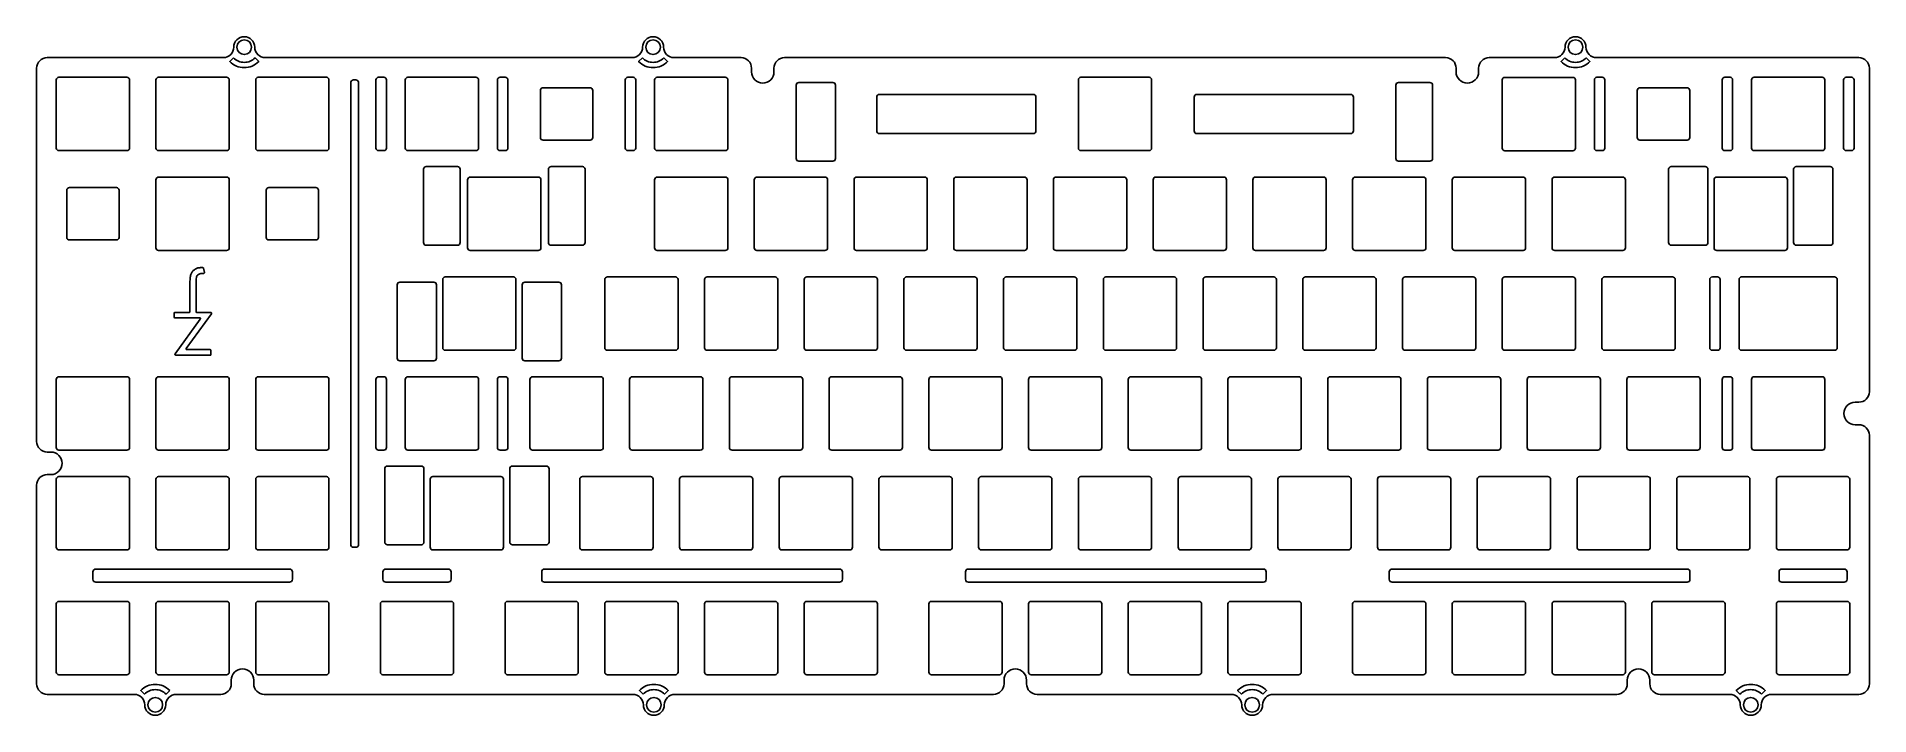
# Model space of a CAD drawing. Header units: millimetres. Extents: x -349 to 1, y -7 to 123.
import ezdxf

# ---------------------------------------------------------------- set-up
doc = ezdxf.new("R2010")
doc.units = ezdxf.units.MM
doc.layers.get('0').update_dxf_attribs({"linetype": 'CONTINUOUS'})

msp = doc.modelspace()

# ---------------------------------------------------------------- linework, layer by layer
for p, q in [((-316.99, 77.83), (-317.1, 77.83)), ((-317, 78.81), (-316.84, 78.01)), ((-319.6, 70.53), (-319.6, 76.11)), ((-318.44, 75.97), (-318.44, 70.53)), ((-322.63, 69.5), (-322.63, 70.23)), ((-322.48, 70.38), (-319.75, 70.38)), ((-315.47, 70.15), (-320.32, 63.53)), ((-318.29, 70.38), (-315.6, 70.38)), ((-317.74, 69.35), (-322.48, 69.35)), ((-322.45, 62.49), (-317.62, 69.11)), ((-320.2, 63.29), (-315.78, 63.29)), ((-315.63, 63.14), (-315.63, 62.25)), ((-315.63, 62.25), (-322.33, 62.25))]:
    msp.add_line(p, q)
for points in [[(-232.98, -4.5, 1), (-228.98, -4.5, -0.414214), (-226.98, -2.5), (-166.08, -2.5, 0.414214), (-164.08, -0.5), (-164.08, 0.2, -1), (-159.78, 0.2), (-159.78, -0.5, 0.414214), (-157.78, -2.5), (-120.68, -2.5, -0.414214), (-118.68, -4.5, 1), (-114.68, -4.5, -0.414214), (-112.68, -2.5), (-47.01, -2.5, 0.414214), (-45.01, -0.5), (-45.01, 0.2, -1), (-40.71, 0.2), (-40.71, -0.5, 0.414214), (-38.71, -2.5), (-25.43, -2.5, -0.414214), (-23.43, -4.5, 1), (-19.43, -4.5, -0.414214), (-17.43, -2.5), (-0.78, -2.5, 0.414214), (1.23, -0.5), (1.23, 46.96, 0.414214), (-0.78, 48.96), (-1.48, 48.96, -1), (-1.48, 53.26), (-0.78, 53.26, 0.414214), (1.23, 55.26), (1.23, 117.01, 0.414214), (-0.78, 119.01), (-50.91, 119.01, -0.414214), (-52.91, 121.01, 1), (-56.91, 121.01, -0.414214), (-58.91, 119.01), (-71.42, 119.01, 0.414214), (-73.42, 117.01), (-73.42, 116.31, -1), (-77.72, 116.31), (-77.72, 117.01, 0.414214), (-79.72, 119.01), (-206.03, 119.01, 0.414214), (-208.03, 117.01), (-208.03, 116.31, -1), (-212.33, 116.31), (-212.33, 117.01, 0.414214), (-214.33, 119.01), (-227.13, 119.01, -0.414214), (-229.12, 121.01, 1), (-233.13, 121.01, -0.414214), (-235.13, 119.01), (-305.23, 119.01, -0.414214), (-307.23, 121.01, 1), (-311.23, 121.01, -0.414214), (-313.23, 119.01), (-346.89, 119.01, 0.414214), (-348.89, 117.01), (-348.89, 45.74, 0.414214), (-346.89, 43.74), (-346.19, 43.74, -1), (-346.19, 39.44), (-346.89, 39.44, 0.414214), (-348.89, 37.44), (-348.89, -0.5, 0.414214), (-346.89, -2.5), (-330.23, -2.5, -0.414214), (-328.23, -4.5, 1), (-324.23, -4.5, -0.414214), (-322.23, -2.5), (-313.71, -2.5, 0.414214), (-311.71, -0.5), (-311.71, 0.2, -1), (-307.41, 0.2), (-307.41, -0.5, 0.414214), (-305.41, -2.5), (-234.98, -2.5, -0.414214)], [(-311.29, 118.97, 0.416417), (-307.17, 118.97), (-306.46, 118.26, -0.415851), (-312, 118.26)], [(-233.18, 118.97, 0.416417), (-229.07, 118.97), (-228.36, 118.26, -0.415851), (-233.89, 118.26)], [(-56.97, 118.97, 0.416417), (-52.85, 118.97), (-52.15, 118.26, -0.415851), (-57.68, 118.26)], [(-331.64, 101.26, 0.414214), (-331.14, 101.76), (-331.14, 114.76, 0.414214), (-331.64, 115.26), (-344.64, 115.26, 0.414214), (-345.14, 114.76), (-345.14, 101.76, 0.414214), (-344.64, 101.26)], [(-312.59, 101.26, 0.414214), (-312.09, 101.76), (-312.09, 114.76, 0.414214), (-312.59, 115.26), (-325.59, 115.26, 0.414214), (-326.09, 114.76), (-326.09, 101.76, 0.414214), (-325.59, 101.26)], [(-293.54, 101.26, 0.414214), (-293.04, 101.76), (-293.04, 114.76, 0.414214), (-293.54, 115.26), (-306.54, 115.26, 0.414214), (-307.04, 114.76), (-307.04, 101.76, 0.414214), (-306.54, 101.26)], [(-287.93, 25.56, 0.414214), (-287.38, 26.11), (-287.38, 114.21, 0.414214), (-287.93, 114.76), (-288.33, 114.76, 0.414214), (-288.88, 114.21), (-288.88, 26.11, 0.414214), (-288.33, 25.56)], [(-282.56, 101.26, 0.414214), (-282.06, 101.76), (-282.06, 114.76, 0.414214), (-282.56, 115.26), (-283.56, 115.26, 0.414214), (-284.06, 114.76), (-284.06, 101.76, 0.414214), (-283.56, 101.26)], [(-278.46, 101.76, 0.414214), (-277.96, 101.26), (-264.96, 101.26, 0.414214), (-264.46, 101.76), (-264.46, 114.76, 0.414214), (-264.96, 115.26), (-277.96, 115.26, 0.414214), (-278.46, 114.76)], [(-259.36, 101.26, 0.414214), (-258.86, 101.76), (-258.86, 114.76, 0.414214), (-259.36, 115.26), (-260.36, 115.26, 0.414214), (-260.86, 114.76), (-260.86, 101.76, 0.414214), (-260.36, 101.26)], [(-242.65, 112.76), (-242.65, 103.76, -0.414214), (-243.15, 103.26), (-252.15, 103.26, -0.414214), (-252.65, 103.76), (-252.65, 112.76, -0.414214), (-252.15, 113.26), (-243.15, 113.26, -0.414214)], [(-234.94, 101.26, 0.414214), (-234.44, 101.76), (-234.44, 114.76, 0.414214), (-234.94, 115.26), (-235.94, 115.26, 0.414214), (-236.44, 114.76), (-236.44, 101.76, 0.414214), (-235.94, 101.26)], [(-217.34, 101.26, 0.414214), (-216.84, 101.76), (-216.84, 114.76, 0.414214), (-217.34, 115.26), (-230.34, 115.26, 0.414214), (-230.84, 114.76), (-230.84, 101.76, 0.414214), (-230.34, 101.26)], [(-203.78, 99.76), (-203.78, 113.76, -0.414214), (-203.28, 114.26), (-196.78, 114.26, -0.414214), (-196.28, 113.76), (-196.28, 99.76, -0.414214), (-196.78, 99.26), (-203.28, 99.26, -0.414214)], [(-136.38, 101.26, 0.414214), (-135.88, 101.76), (-135.88, 114.76, 0.414214), (-136.38, 115.26), (-149.38, 115.26, 0.414214), (-149.88, 114.76), (-149.88, 101.76, 0.414214), (-149.38, 101.26)], [(-82.22, 113.76, 0.414214), (-82.72, 114.26), (-88.73, 114.26, 0.414214), (-89.23, 113.76), (-89.23, 99.76, 0.414214), (-88.73, 99.26), (-82.72, 99.26, 0.414214), (-82.22, 99.76)], [(-55.41, 101.25, 0.414214), (-54.91, 101.75), (-54.91, 114.75, 0.414214), (-55.41, 115.25), (-68.41, 115.25, 0.414214), (-68.91, 114.75), (-68.91, 101.75, 0.414214), (-68.41, 101.25)], [(-49.81, 101.26, 0.414214), (-49.31, 101.76), (-49.31, 114.76, 0.414214), (-49.81, 115.26), (-50.81, 115.26, 0.414214), (-51.31, 114.76), (-51.31, 101.76, 0.414214), (-50.81, 101.26)], [(-33.1, 112.76), (-33.1, 103.76, -0.414214), (-33.6, 103.26), (-42.6, 103.26, -0.414214), (-43.1, 103.76), (-43.1, 112.76, -0.414214), (-42.6, 113.26), (-33.6, 113.26, -0.414214)], [(-25.39, 101.26, 0.414214), (-24.89, 101.76), (-24.89, 114.76, 0.414214), (-25.39, 115.26), (-26.39, 115.26, 0.414214), (-26.89, 114.76), (-26.89, 101.76, 0.414214), (-26.39, 101.26)], [(-21.29, 101.76, 0.414214), (-20.79, 101.26), (-7.79, 101.26, 0.414214), (-7.29, 101.76), (-7.29, 114.76, 0.414214), (-7.79, 115.26), (-20.79, 115.26, 0.414214), (-21.29, 114.76)], [(-2.19, 101.26, 0.414214), (-1.69, 101.76), (-1.69, 114.76, 0.414214), (-2.19, 115.26), (-3.19, 115.26, 0.414214), (-3.69, 114.76), (-3.69, 101.76, 0.414214), (-3.19, 101.26)], [(-158.49, 104.52), (-187.91, 104.52, -0.414214), (-188.41, 105.02), (-188.41, 111.5, -0.414214), (-187.91, 112), (-158.49, 112, -0.414214), (-157.99, 111.5), (-157.99, 105.02, -0.414214)], [(-97.84, 104.52), (-127.26, 104.52, -0.414214), (-127.76, 105.02), (-127.76, 111.5, -0.414214), (-127.26, 112), (-97.84, 112, -0.414214), (-97.34, 111.5), (-97.34, 105.02, -0.414214)], [(-268.49, 83.21, 0.414214), (-267.99, 83.71), (-267.99, 97.71, 0.414214), (-268.49, 98.21), (-274.49, 98.21, 0.414214), (-274.99, 97.71), (-274.99, 83.71, 0.414214), (-274.49, 83.21)], [(-251.12, 83.71, 0.414214), (-250.62, 83.21), (-244.62, 83.21, 0.414214), (-244.12, 83.71), (-244.12, 97.71, 0.414214), (-244.62, 98.21), (-250.62, 98.21, 0.414214), (-251.12, 97.71)], [(-37.12, 83.71), (-37.12, 97.71, -0.414214), (-36.62, 98.21), (-30.12, 98.21, -0.414214), (-29.62, 97.71), (-29.62, 83.71, -0.414214), (-30.12, 83.21), (-36.62, 83.21, -0.414214)], [(-13.24, 83.71), (-13.24, 97.71, -0.414214), (-12.74, 98.21), (-6.24, 98.21, -0.414214), (-5.74, 97.71), (-5.74, 83.71, -0.414214), (-6.24, 83.21), (-12.74, 83.21, -0.414214)], [(-312.59, 82.21, 0.414214), (-312.09, 82.71), (-312.09, 95.71, 0.414214), (-312.59, 96.21), (-325.59, 96.21, 0.414214), (-326.09, 95.71), (-326.09, 82.71, 0.414214), (-325.59, 82.21)], [(-253.06, 82.21, 0.414214), (-252.56, 82.71), (-252.56, 95.71, 0.414214), (-253.06, 96.21), (-266.06, 96.21, 0.414214), (-266.56, 95.71), (-266.56, 82.71, 0.414214), (-266.06, 82.21)], [(-217.34, 82.21, 0.414214), (-216.84, 82.71), (-216.84, 95.71, 0.414214), (-217.34, 96.21), (-230.34, 96.21, 0.414214), (-230.84, 95.71), (-230.84, 82.71, 0.414214), (-230.34, 82.21)], [(-198.29, 82.21, 0.414214), (-197.79, 82.71), (-197.79, 95.71, 0.414214), (-198.29, 96.21), (-211.29, 96.21, 0.414214), (-211.79, 95.71), (-211.79, 82.71, 0.414214), (-211.29, 82.21)], [(-179.24, 82.21, 0.414214), (-178.74, 82.71), (-178.74, 95.71, 0.414214), (-179.24, 96.21), (-192.24, 96.21, 0.414214), (-192.74, 95.71), (-192.74, 82.71, 0.414214), (-192.24, 82.21)], [(-160.19, 82.21, 0.414214), (-159.69, 82.71), (-159.69, 95.71, 0.414214), (-160.19, 96.21), (-173.19, 96.21, 0.414214), (-173.69, 95.71), (-173.69, 82.71, 0.414214), (-173.19, 82.21)], [(-154.64, 82.71, 0.414214), (-154.14, 82.21), (-141.14, 82.21, 0.414214), (-140.64, 82.71), (-140.64, 95.71, 0.414214), (-141.14, 96.21), (-154.14, 96.21, 0.414214), (-154.64, 95.71)], [(-121.59, 95.71), (-121.59, 82.71, -0.414214), (-122.09, 82.21), (-135.09, 82.21, -0.414214), (-135.59, 82.71), (-135.59, 95.71, -0.414214), (-135.09, 96.21), (-122.09, 96.21, -0.414214)], [(-116.54, 82.71), (-116.54, 95.71, -0.414214), (-116.04, 96.21), (-103.04, 96.21, -0.414214), (-102.54, 95.71), (-102.54, 82.71, -0.414214), (-103.04, 82.21), (-116.04, 82.21, -0.414214)], [(-97.49, 82.71), (-97.49, 95.71, -0.414214), (-96.99, 96.21), (-83.99, 96.21, -0.414214), (-83.49, 95.71), (-83.49, 82.71, -0.414214), (-83.99, 82.21), (-96.99, 82.21, -0.414214)], [(-78.44, 82.71), (-78.44, 95.71, -0.414214), (-77.94, 96.21), (-64.94, 96.21, -0.414214), (-64.44, 95.71), (-64.44, 82.71, -0.414214), (-64.94, 82.21), (-77.94, 82.21, -0.414214)], [(-59.39, 82.71), (-59.39, 95.71, -0.414214), (-58.89, 96.21), (-45.89, 96.21, -0.414214), (-45.39, 95.71), (-45.39, 82.71, -0.414214), (-45.89, 82.21), (-58.89, 82.21, -0.414214)], [(-28.43, 82.71), (-28.43, 95.71, -0.414214), (-27.93, 96.21), (-14.93, 96.21, -0.414214), (-14.43, 95.71), (-14.43, 82.71, -0.414214), (-14.93, 82.21), (-27.93, 82.21, -0.414214)], [(-333.14, 93.71), (-333.14, 84.71, -0.414214), (-333.64, 84.21), (-342.64, 84.21, -0.414214), (-343.14, 84.71), (-343.14, 93.71, -0.414214), (-342.64, 94.21), (-333.64, 94.21, -0.414214)], [(-295.04, 93.71), (-295.04, 84.71, -0.414214), (-295.54, 84.21), (-304.54, 84.21, -0.414214), (-305.04, 84.71), (-305.04, 93.71, -0.414214), (-304.54, 94.21), (-295.54, 94.21, -0.414214)], [(-271.32, 63.66), (-271.32, 76.66, -0.414214), (-270.82, 77.16), (-257.82, 77.16, -0.414214), (-257.32, 76.66), (-257.32, 63.66, -0.414214), (-257.82, 63.16), (-270.82, 63.16, -0.414214)], [(-226.36, 76.66), (-226.36, 63.66, -0.414214), (-226.86, 63.16), (-239.86, 63.16, -0.414214), (-240.36, 63.66), (-240.36, 76.66, -0.414214), (-239.86, 77.16), (-226.86, 77.16, -0.414214)], [(-207.31, 76.66), (-207.31, 63.66, -0.414214), (-207.81, 63.16), (-220.81, 63.16, -0.414214), (-221.31, 63.66), (-221.31, 76.66, -0.414214), (-220.81, 77.16), (-207.81, 77.16, -0.414214)], [(-188.26, 76.66), (-188.26, 63.66, -0.414214), (-188.76, 63.16), (-201.76, 63.16, -0.414214), (-202.26, 63.66), (-202.26, 76.66, -0.414214), (-201.76, 77.16), (-188.76, 77.16, -0.414214)], [(-169.21, 76.66), (-169.21, 63.66, -0.414214), (-169.71, 63.16), (-182.71, 63.16, -0.414214), (-183.21, 63.66), (-183.21, 76.66, -0.414214), (-182.71, 77.16), (-169.71, 77.16, -0.414214)], [(-164.16, 63.66), (-164.16, 76.66, -0.414214), (-163.66, 77.16), (-150.66, 77.16, -0.414214), (-150.16, 76.66), (-150.16, 63.66, -0.414214), (-150.66, 63.16), (-163.66, 63.16, -0.414214)], [(-131.61, 63.16, 0.414214), (-131.11, 63.66), (-131.11, 76.66, 0.414214), (-131.61, 77.16), (-144.61, 77.16, 0.414214), (-145.11, 76.66), (-145.11, 63.66, 0.414214), (-144.61, 63.16)], [(-112.56, 63.16, 0.414214), (-112.06, 63.66), (-112.06, 76.66, 0.414214), (-112.56, 77.16), (-125.56, 77.16, 0.414214), (-126.06, 76.66), (-126.06, 63.66, 0.414214), (-125.56, 63.16)], [(-93.51, 63.16, 0.414214), (-93.01, 63.66), (-93.01, 76.66, 0.414214), (-93.51, 77.16), (-106.51, 77.16, 0.414214), (-107.01, 76.66), (-107.01, 63.66, 0.414214), (-106.51, 63.16)], [(-74.46, 63.16, 0.414214), (-73.96, 63.66), (-73.96, 76.66, 0.414214), (-74.46, 77.16), (-87.46, 77.16, 0.414214), (-87.96, 76.66), (-87.96, 63.66, 0.414214), (-87.46, 63.16)], [(-54.91, 76.66), (-54.91, 63.66, -0.414214), (-55.41, 63.16), (-68.41, 63.16, -0.414214), (-68.91, 63.66), (-68.91, 76.66, -0.414214), (-68.41, 77.16), (-55.41, 77.16, -0.414214)], [(-36.36, 63.16, 0.414214), (-35.86, 63.66), (-35.86, 76.66, 0.414214), (-36.36, 77.16), (-49.36, 77.16, 0.414214), (-49.86, 76.66), (-49.86, 63.66, 0.414214), (-49.36, 63.16)], [(-27.77, 63.16, 0.414214), (-27.27, 63.66), (-27.27, 76.66, 0.414214), (-27.77, 77.16), (-28.77, 77.16, 0.414214), (-29.27, 76.66), (-29.27, 63.66, 0.414214), (-28.77, 63.16)], [(-5.41, 63.16), (-23.17, 63.16, -0.414214), (-23.67, 63.66), (-23.67, 76.66, -0.414214), (-23.17, 77.16), (-5.41, 77.16, -0.414214), (-4.91, 76.66), (-4.91, 63.66, -0.414214)], [(-273.01, 61.16), (-279.51, 61.16, -0.414214), (-280.01, 61.66), (-280.01, 75.66, -0.414214), (-279.51, 76.16), (-273.01, 76.16, -0.414214), (-272.51, 75.66), (-272.51, 61.66, -0.414214)], [(-248.63, 75.66), (-248.63, 61.66, -0.414214), (-249.13, 61.16), (-255.63, 61.16, -0.414214), (-256.13, 61.66), (-256.13, 75.66, -0.414214), (-255.63, 76.16), (-249.13, 76.16, -0.414214)], [(-331.64, 44.11, 0.414214), (-331.14, 44.61), (-331.14, 57.61, 0.414214), (-331.64, 58.11), (-344.64, 58.11, 0.414214), (-345.14, 57.61), (-345.14, 44.61, 0.414214), (-344.64, 44.11)], [(-326.09, 44.61, 0.414214), (-325.59, 44.11), (-312.59, 44.11, 0.414214), (-312.09, 44.61), (-312.09, 57.61, 0.414214), (-312.59, 58.11), (-325.59, 58.11, 0.414214), (-326.09, 57.61)], [(-293.54, 44.11, 0.414214), (-293.04, 44.61), (-293.04, 57.61, 0.414214), (-293.54, 58.11), (-306.54, 58.11, 0.414214), (-307.04, 57.61), (-307.04, 44.61, 0.414214), (-306.54, 44.11)], [(-284.06, 44.61, 0.414214), (-283.56, 44.11), (-282.56, 44.11, 0.414214), (-282.06, 44.61), (-282.06, 57.61, 0.414214), (-282.56, 58.11), (-283.56, 58.11, 0.414214), (-284.06, 57.61)], [(-278.46, 44.61, 0.414214), (-277.96, 44.11), (-264.96, 44.11, 0.414214), (-264.46, 44.61), (-264.46, 57.61, 0.414214), (-264.96, 58.11), (-277.96, 58.11, 0.414214), (-278.46, 57.61)], [(-259.36, 44.11, 0.414214), (-258.86, 44.61), (-258.86, 57.61, 0.414214), (-259.36, 58.11), (-260.36, 58.11, 0.414214), (-260.86, 57.61), (-260.86, 44.61, 0.414214), (-260.36, 44.11)], [(-241.15, 44.11, 0.414214), (-240.65, 44.61), (-240.65, 57.61, 0.414214), (-241.15, 58.11), (-254.15, 58.11, 0.414214), (-254.65, 57.61), (-254.65, 44.61, 0.414214), (-254.15, 44.11)], [(-222.1, 44.11, 0.414214), (-221.6, 44.61), (-221.6, 57.61, 0.414214), (-222.1, 58.11), (-235.1, 58.11, 0.414214), (-235.6, 57.61), (-235.6, 44.61, 0.414214), (-235.1, 44.11)], [(-203.05, 44.11, 0.414214), (-202.55, 44.61), (-202.55, 57.61, 0.414214), (-203.05, 58.11), (-216.05, 58.11, 0.414214), (-216.55, 57.61), (-216.55, 44.61, 0.414214), (-216.05, 44.11)], [(-184, 44.11, 0.414214), (-183.5, 44.61), (-183.5, 57.61, 0.414214), (-184, 58.11), (-197, 58.11, 0.414214), (-197.5, 57.61), (-197.5, 44.61, 0.414214), (-197, 44.11)], [(-164.95, 44.11, 0.414214), (-164.45, 44.61), (-164.45, 57.61, 0.414214), (-164.95, 58.11), (-177.95, 58.11, 0.414214), (-178.45, 57.61), (-178.45, 44.61, 0.414214), (-177.95, 44.11)], [(-145.9, 44.11, 0.414214), (-145.4, 44.61), (-145.4, 57.61, 0.414214), (-145.9, 58.11), (-158.9, 58.11, 0.414214), (-159.4, 57.61), (-159.4, 44.61, 0.414214), (-158.9, 44.11)], [(-126.85, 44.11, 0.414214), (-126.35, 44.61), (-126.35, 57.61, 0.414214), (-126.85, 58.11), (-139.85, 58.11, 0.414214), (-140.35, 57.61), (-140.35, 44.61, 0.414214), (-139.85, 44.11)], [(-107.8, 44.11, 0.414214), (-107.3, 44.61), (-107.3, 57.61, 0.414214), (-107.8, 58.11), (-120.8, 58.11, 0.414214), (-121.3, 57.61), (-121.3, 44.61, 0.414214), (-120.8, 44.11)], [(-102.25, 44.61, 0.414214), (-101.75, 44.11), (-88.75, 44.11, 0.414214), (-88.25, 44.61), (-88.25, 57.61, 0.414214), (-88.75, 58.11), (-101.75, 58.11, 0.414214), (-102.25, 57.61)], [(-69.7, 44.11, 0.414214), (-69.2, 44.61), (-69.2, 57.61, 0.414214), (-69.7, 58.11), (-82.7, 58.11, 0.414214), (-83.2, 57.61), (-83.2, 44.61, 0.414214), (-82.7, 44.11)], [(-50.65, 44.11, 0.414214), (-50.15, 44.61), (-50.15, 57.61, 0.414214), (-50.65, 58.11), (-63.65, 58.11, 0.414214), (-64.15, 57.61), (-64.15, 44.61, 0.414214), (-63.65, 44.11)], [(-45.1, 44.61, 0.414214), (-44.6, 44.11), (-31.6, 44.11, 0.414214), (-31.1, 44.61), (-31.1, 57.61, 0.414214), (-31.6, 58.11), (-44.6, 58.11, 0.414214), (-45.1, 57.61)], [(-25.39, 44.11, 0.414214), (-24.89, 44.61), (-24.89, 57.61, 0.414214), (-25.39, 58.11), (-26.39, 58.11, 0.414214), (-26.89, 57.61), (-26.89, 44.61, 0.414214), (-26.39, 44.11)], [(-7.79, 44.11, 0.414214), (-7.29, 44.61), (-7.29, 57.61, 0.414214), (-7.79, 58.11), (-20.79, 58.11, 0.414214), (-21.29, 57.61), (-21.29, 44.61, 0.414214), (-20.79, 44.11)], [(-331.14, 38.56), (-331.14, 25.56, -0.414214), (-331.64, 25.06), (-344.64, 25.06, -0.414214), (-345.14, 25.56), (-345.14, 38.56, -0.414214), (-344.64, 39.06), (-331.64, 39.06, -0.414214)], [(-312.59, 25.06, 0.414214), (-312.09, 25.56), (-312.09, 38.56, 0.414214), (-312.59, 39.06), (-325.59, 39.06, 0.414214), (-326.09, 38.56), (-326.09, 25.56, 0.414214), (-325.59, 25.06)], [(-293.04, 38.56), (-293.04, 25.56, -0.414214), (-293.54, 25.06), (-306.54, 25.06, -0.414214), (-307.04, 25.56), (-307.04, 38.56, -0.414214), (-306.54, 39.06), (-293.54, 39.06, -0.414214)], [(-275.39, 26.06), (-281.89, 26.06, -0.414214), (-282.39, 26.56), (-282.39, 40.56, -0.414214), (-281.89, 41.06), (-275.39, 41.06, -0.414214), (-274.89, 40.56), (-274.89, 26.56, -0.414214)], [(-259.7, 38.56), (-259.7, 25.56, -0.414214), (-260.2, 25.06), (-273.2, 25.06, -0.414214), (-273.7, 25.56), (-273.7, 38.56, -0.414214), (-273.2, 39.06), (-260.2, 39.06, -0.414214)], [(-251.51, 26.06), (-258.01, 26.06, -0.414214), (-258.51, 26.56), (-258.51, 40.56, -0.414214), (-258.01, 41.06), (-251.51, 41.06, -0.414214), (-251.01, 40.56), (-251.01, 26.56, -0.414214)], [(-231.12, 38.56), (-231.12, 25.56, -0.414214), (-231.62, 25.06), (-244.63, 25.06, -0.414214), (-245.13, 25.56), (-245.13, 38.56, -0.414214), (-244.63, 39.06), (-231.62, 39.06, -0.414214)], [(-212.07, 38.56), (-212.07, 25.56, -0.414214), (-212.57, 25.06), (-225.58, 25.06, -0.414214), (-226.08, 25.56), (-226.08, 38.56, -0.414214), (-225.58, 39.06), (-212.57, 39.06, -0.414214)], [(-193.03, 38.56), (-193.03, 25.56, -0.414214), (-193.53, 25.06), (-206.53, 25.06, -0.414214), (-207.03, 25.56), (-207.03, 38.56, -0.414214), (-206.53, 39.06), (-193.53, 39.06, -0.414214)], [(-187.97, 25.56), (-187.97, 38.56, -0.414214), (-187.47, 39.06), (-174.48, 39.06, -0.414214), (-173.98, 38.56), (-173.98, 25.56, -0.414214), (-174.48, 25.06), (-187.47, 25.06, -0.414214)], [(-155.43, 25.06, 0.414214), (-154.93, 25.56), (-154.93, 38.56, 0.414214), (-155.43, 39.06), (-168.43, 39.06, 0.414214), (-168.93, 38.56), (-168.93, 25.56, 0.414214), (-168.43, 25.06)], [(-136.38, 25.06, 0.414214), (-135.88, 25.56), (-135.88, 38.56, 0.414214), (-136.38, 39.06), (-149.38, 39.06, 0.414214), (-149.88, 38.56), (-149.88, 25.56, 0.414214), (-149.38, 25.06)], [(-117.33, 25.06, 0.414214), (-116.83, 25.56), (-116.83, 38.56, 0.414214), (-117.33, 39.06), (-130.32, 39.06, 0.414214), (-130.82, 38.56), (-130.82, 25.56, 0.414214), (-130.32, 25.06)], [(-98.28, 25.06, 0.414214), (-97.78, 25.56), (-97.78, 38.56, 0.414214), (-98.28, 39.06), (-111.28, 39.06, 0.414214), (-111.78, 38.56), (-111.78, 25.56, 0.414214), (-111.28, 25.06)], [(-79.22, 25.06, 0.414214), (-78.73, 25.56), (-78.73, 38.56, 0.414214), (-79.22, 39.06), (-92.22, 39.06, 0.414214), (-92.73, 38.56), (-92.73, 25.56, 0.414214), (-92.22, 25.06)], [(-59.68, 38.56), (-59.68, 25.56, -0.414214), (-60.17, 25.06), (-73.17, 25.06, -0.414214), (-73.67, 25.56), (-73.67, 38.56, -0.414214), (-73.17, 39.06), (-60.17, 39.06, -0.414214)], [(-41.13, 25.06, 0.414214), (-40.62, 25.56), (-40.62, 38.56, 0.414214), (-41.13, 39.06), (-54.13, 39.06, 0.414214), (-54.62, 38.56), (-54.62, 25.56, 0.414214), (-54.13, 25.06)], [(-22.07, 25.06, 0.414214), (-21.58, 25.56), (-21.58, 38.56, 0.414214), (-22.07, 39.06), (-35.08, 39.06, 0.414214), (-35.58, 38.56), (-35.58, 25.56, 0.414214), (-35.08, 25.06)], [(-3.03, 25.06, 0.414214), (-2.53, 25.56), (-2.53, 38.56, 0.414214), (-3.03, 39.06), (-16.03, 39.06, 0.414214), (-16.53, 38.56), (-16.53, 25.56, 0.414214), (-16.03, 25.06)], [(-337.59, 21.4), (-300.59, 21.4, -0.414214), (-300.04, 20.85), (-300.04, 19.45, -0.414214), (-300.59, 18.9), (-337.59, 18.9, -0.414214), (-338.14, 19.45), (-338.14, 20.85, -0.414214)], [(-282.18, 21.4), (-270.28, 21.4, -0.414214), (-269.73, 20.85), (-269.73, 19.45, -0.414214), (-270.28, 18.9), (-282.18, 18.9, -0.414214), (-282.73, 19.45), (-282.73, 20.85, -0.414214)], [(-251.86, 21.4), (-195.51, 21.4, -0.414214), (-194.96, 20.85), (-194.96, 19.45, -0.414214), (-195.51, 18.9), (-251.86, 18.9, -0.414214), (-252.41, 19.45), (-252.41, 20.85, -0.414214)], [(-170.9, 21.4), (-114.55, 21.4, -0.414214), (-114, 20.85), (-114, 19.45, -0.414214), (-114.55, 18.9), (-170.9, 18.9, -0.414214), (-171.45, 19.45), (-171.45, 20.85, -0.414214)], [(-89.94, 21.4), (-33.59, 21.4, -0.414214), (-33.04, 20.85), (-33.04, 19.45, -0.414214), (-33.59, 18.9), (-89.94, 18.9, -0.414214), (-90.49, 19.45), (-90.49, 20.85, -0.414214)], [(-16.03, 19.45, 0.414214), (-15.48, 18.9), (-3.58, 18.9, 0.414214), (-3.03, 19.45), (-3.03, 20.85, 0.414214), (-3.58, 21.4), (-15.48, 21.4, 0.414214), (-16.03, 20.85)], [(-331.64, 1.25, 0.414214), (-331.14, 1.75), (-331.14, 14.75, 0.414214), (-331.64, 15.25), (-344.64, 15.25, 0.414214), (-345.14, 14.75), (-345.14, 1.75, 0.414214), (-344.64, 1.25)], [(-326.09, 1.75, 0.414214), (-325.59, 1.25), (-312.59, 1.25, 0.414214), (-312.09, 1.75), (-312.09, 14.75, 0.414214), (-312.59, 15.25), (-325.59, 15.25, 0.414214), (-326.09, 14.75)], [(-293.54, 1.25, 0.414214), (-293.04, 1.75), (-293.04, 14.75, 0.414214), (-293.54, 15.25), (-306.54, 15.25, 0.414214), (-307.04, 14.75), (-307.04, 1.75, 0.414214), (-306.54, 1.25)], [(-269.73, 1.25, 0.414214), (-269.23, 1.75), (-269.23, 14.75, 0.414214), (-269.73, 15.25), (-282.73, 15.25, 0.414214), (-283.23, 14.75), (-283.23, 1.75, 0.414214), (-282.73, 1.25)], [(-245.91, 1.25, 0.414214), (-245.41, 1.75), (-245.41, 14.75, 0.414214), (-245.91, 15.25), (-258.91, 15.25, 0.414214), (-259.41, 14.75), (-259.41, 1.75, 0.414214), (-258.91, 1.25)], [(-226.86, 1.25, 0.414214), (-226.36, 1.75), (-226.36, 14.75, 0.414214), (-226.86, 15.25), (-239.86, 15.25, 0.414214), (-240.36, 14.75), (-240.36, 1.75, 0.414214), (-239.86, 1.25)], [(-207.81, 1.25, 0.414214), (-207.31, 1.75), (-207.31, 14.75, 0.414214), (-207.81, 15.25), (-220.81, 15.25, 0.414214), (-221.31, 14.75), (-221.31, 1.75, 0.414214), (-220.81, 1.25)], [(-202.26, 1.75, 0.414214), (-201.76, 1.25), (-188.76, 1.25, 0.414214), (-188.26, 1.75), (-188.26, 14.75, 0.414214), (-188.76, 15.25), (-201.76, 15.25, 0.414214), (-202.26, 14.75)], [(-164.95, 1.25, 0.414214), (-164.45, 1.75), (-164.45, 14.75, 0.414214), (-164.95, 15.25), (-177.95, 15.25, 0.414214), (-178.45, 14.75), (-178.45, 1.75, 0.414214), (-177.95, 1.25)], [(-145.9, 1.25, 0.414214), (-145.4, 1.75), (-145.4, 14.75, 0.414214), (-145.9, 15.25), (-158.9, 15.25, 0.414214), (-159.4, 14.75), (-159.4, 1.75, 0.414214), (-158.9, 1.25)], [(-126.85, 1.25, 0.414214), (-126.35, 1.75), (-126.35, 14.75, 0.414214), (-126.85, 15.25), (-139.85, 15.25, 0.414214), (-140.35, 14.75), (-140.35, 1.75, 0.414214), (-139.85, 1.25)], [(-107.8, 1.25, 0.414214), (-107.3, 1.75), (-107.3, 14.75, 0.414214), (-107.8, 15.25), (-120.8, 15.25, 0.414214), (-121.3, 14.75), (-121.3, 1.75, 0.414214), (-120.8, 1.25)], [(-83.99, 1.25, 0.414214), (-83.49, 1.75), (-83.49, 14.75, 0.414214), (-83.99, 15.25), (-96.99, 15.25, 0.414214), (-97.49, 14.75), (-97.49, 1.75, 0.414214), (-96.99, 1.25)], [(-64.44, 14.75), (-64.44, 1.75, -0.414214), (-64.94, 1.25), (-77.94, 1.25, -0.414214), (-78.44, 1.75), (-78.44, 14.75, -0.414214), (-77.94, 15.25), (-64.94, 15.25, -0.414214)], [(-45.39, 14.75), (-45.39, 1.75, -0.414214), (-45.89, 1.25), (-58.89, 1.25, -0.414214), (-59.39, 1.75), (-59.39, 14.75, -0.414214), (-58.89, 15.25), (-45.89, 15.25, -0.414214)], [(-26.84, 1.25, 0.414214), (-26.34, 1.75), (-26.34, 14.75, 0.414214), (-26.84, 15.25), (-39.84, 15.25, 0.414214), (-40.34, 14.75), (-40.34, 1.75, 0.414214), (-39.84, 1.25)], [(-3.03, 1.25, 0.414214), (-2.53, 1.75), (-2.53, 14.75, 0.414214), (-3.03, 15.25), (-16.03, 15.25, 0.414214), (-16.53, 14.75), (-16.53, 1.75, 0.414214), (-16.03, 1.25)], [(-323.47, -1.75), (-324.17, -2.46, 0.416417), (-328.29, -2.46), (-329, -1.75, -0.415851)], [(-233.04, -2.46), (-233.75, -1.75, -0.415851), (-228.22, -1.75), (-228.92, -2.46, 0.416417)], [(-114.62, -2.46, 0.416417), (-118.74, -2.46), (-119.45, -1.75, -0.415851), (-113.92, -1.75)], [(-19.37, -2.46, 0.416417), (-23.49, -2.46), (-24.2, -1.75, -0.415851), (-18.67, -1.75)]]:
    msp.add_lwpolyline(points, format="xyb", close=True)
for centre in [(-309.23, 121.01), (-231.12, 121.01), (-54.91, 121.01), (-326.23, -4.5), (-230.98, -4.5), (-116.68, -4.5), (-21.43, -4.5)]:
    msp.add_circle(centre, 1.4)
for centre, start, end in [((-316.99, 77.98), -90, 11.2128), ((-322.48, 70.23), 90, 180), ((-319.75, 70.53), 270, 360), ((-318.29, 70.53), 180.0173, 270), ((-315.6, 70.23), -36.203, 90), ((-322.48, 69.5), 180, 270), ((-317.74, 69.2), -36.1654, 90), ((-320.2, 63.44), 143.797, 270), ((-315.78, 63.14), 0, 90), ((-322.33, 62.4), 143.8346, 270)]:
    msp.add_arc(centre, 0.15, start, end)
for points, knots in [([(-319.6, 76.11), (-319.6, 76.43), (-319.58, 76.77), (-319.51, 77.31), (-319.46, 77.56), (-319.37, 77.77)], [0, 0, 0, 0, 0.0952554, 0.0952554, 0.1630471, 0.1630471, 0.1630471, 0.1630471]), ([(-319.37, 77.77), (-319.29, 77.94), (-319.2, 78.11), (-318.94, 78.4), (-318.79, 78.52), (-318.63, 78.63)], [0, 0, 0, 0, 0.0574862, 0.0574862, 0.1159696, 0.1159696, 0.1159696, 0.1159696]), ([(-318.63, 78.63), (-318.45, 78.74), (-318.27, 78.82), (-317.85, 78.92), (-317.62, 78.95), (-317.4, 78.95)], [0, 0, 0, 0, 0.0619664, 0.0619664, 0.1295651, 0.1295651, 0.1295651, 0.1295651]), ([(-318.28, 77.28), (-318.32, 77.21), (-318.35, 77.12), (-318.42, 76.74), (-318.44, 76.33), (-318.44, 75.97)], [0, 0, 0, 0, 0.0236322, 0.0236322, 0.1022226, 0.1022226, 0.1022226, 0.1022226]), ([(-317.87, 77.71), (-317.96, 77.67), (-318.03, 77.61), (-318.18, 77.47), (-318.24, 77.38), (-318.28, 77.28)], [0, 0, 0, 0, 0.02955134, 0.02955134, 0.06170629, 0.06170629, 0.06170629, 0.06170629]), ([(-317.1, 77.83), (-317.25, 77.83), (-317.4, 77.82), (-317.65, 77.78), (-317.77, 77.76), (-317.87, 77.71)], [0, 0, 0, 0, 0.04338381, 0.04338381, 0.07631132, 0.07631132, 0.07631132, 0.07631132]), ([(-317.4, 78.95), (-317.35, 78.95), (-317.29, 78.94), (-317.21, 78.94), (-317.17, 78.93), (-317.13, 78.93)], [0, 0, 0, 0, 0.01378123, 0.01378123, 0.02559061, 0.02559061, 0.02559061, 0.02559061]), ([(-317, 78.81), (-317, 78.83), (-317.01, 78.84), (-317.03, 78.88), (-317.04, 78.89), (-317.07, 78.91), (-317.08, 78.91), (-317.1, 78.92), (-317.11, 78.92), (-317.13, 78.93)], [0, 0, 0, 0, 0.00585967, 0.00585967, 0.01171933, 0.01171933, 0.01530194, 0.01530194, 0.01888455, 0.01888455, 0.01888455, 0.01888455])]:
    msp.add_open_spline(points, degree=3, knots=knots)

doc.saveas('drawing.dxf')
